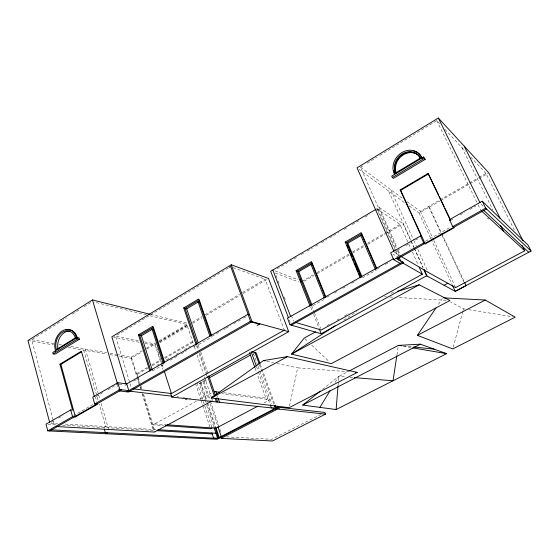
<?xml version="1.0" encoding="UTF-8"?>
<svg xmlns="http://www.w3.org/2000/svg" width="559" height="559" viewBox="0 0 559 559"><rect width="100%" height="100%" fill="white"/><g stroke="black" fill="none" stroke-linecap="round" stroke-linejoin="round"><path stroke-width="0.42" stroke-dasharray="2.79 2.1" d="M338.104 384.899L338.384 381.497M338.447 380.651L338.789 376.403L348.075 371.567M396.932 354.888L398.099 347.125M289.506 405.995L297.688 367.864L351.185 371.959M453.223 347.265L462.831 311.342M463.055 310.511L463.502 308.841L450.512 301.902M335.19 382.3L338.789 376.403L345.679 376.955M438.459 304.313L442.379 298.541M322.452 389.385L338.789 376.403M343.869 320.097L356.949 311.594M32.408 339.236L66.437 317.875M72.356 314.158L80.489 309.05M84.192 306.723L92.326 301.615M396.233 247.7L360.541 167.253L364.237 164.989M367.2 163.172L376.822 157.289M379.785 155.472L436.768 120.597L439.688 123.728M117.048 335.072L229.714 267.216M159.357 341.863L187.845 324.982M192.345 322.312L202.092 316.534M205.09 314.759L239.573 294.313M242.571 292.539L265.057 279.207L284.335 330.131M159.783 342.835L189.019 325.52M192.771 323.298L201.764 317.973M206.264 315.311L240 295.334M243.004 293.559L268.495 278.466M395.444 250.879L376.822 208.821L379.191 207.424L403.144 223.789L410.613 240.328M277.159 268.774L298.213 256.399M301.217 254.631L304.229 252.864M307.233 251.096L312.502 248M315.507 246.233L318.511 244.465M321.523 242.704L326.784 239.608M329.796 237.841L332.801 236.073M333.555 235.632L338.817 232.537M344.078 229.442L347.838 227.233M352.352 224.578L359.116 220.602M365.132 217.067L369.646 214.418M376.41 210.443L380.274 208.172M116.901 354.532L131.379 357.054L142.629 350.458M146.374 348.257L155.374 342.974M159.119 340.78L186.86 324.499L194.029 345.797M109.955 354.616L131.148 358.263L142.314 351.716M146.779 349.102L155.709 343.869M159.434 341.682L187.712 325.107M302.028 281.31L314.081 274.308M317.093 272.561L348.725 254.184M352.491 251.997L363.79 245.429M367.556 243.242L399.944 224.432L408.482 243.396M304.215 281.198L314.032 275.503M317.058 273.749L349.529 254.904M352.547 253.15L363.874 246.575M367.647 244.381L385.018 234.305M385.773 233.865L403.144 223.789M51.316 422.325L54.251 420.634M58.653 418.097L63.055 415.561M96.099 396.513L104.247 391.817M107.95 389.679L117.579 384.131M147.276 367.543L136.005 374.034L137.388 374.244L147.849 368.22M151.782 364.943L160.796 359.744M164.556 357.578L193.861 340.683M152.334 365.635L160.559 360.904M165.038 358.319L194.937 341.109M407.022 201.687L420.291 211.239L468.589 183.415M469.35 182.982L478.413 177.755M479.168 177.322L485.967 173.409L514.671 230.657M409.223 205.998L419.089 213.028L439.905 201.044M440.66 200.611L469.26 184.156M470.007 183.722L478.287 178.957M479.042 178.524L488.07 173.325M156.702 365.481L158.952 364.189M166.435 359.891L169.426 358.172M176.162 354.301L180.648 351.723M184.393 349.571L190.381 346.133M73.578 415.686L93.849 404.066M133.832 381.049L138.248 378.52M170.167 360.227L176.868 356.383M181.333 353.826L186.545 350.835M193.246 346.992L196.223 345.287M211.861 336.322L215.627 334.163M216.382 333.737L220.903 331.145M223.914 329.419L225.417 328.552M226.171 328.119L230.692 325.534M233.704 323.808L240.482 319.923M243.493 318.19L246.505 316.464M152.523 370.959L164.863 363.888M198.738 344.484L211.679 337.07M397.302 250.369L400.335 248.657M405.638 245.667L410.187 243.102M415.498 240.104L418.53 238.4M450.414 220.414L453.405 218.73M460.155 214.922L464.648 212.385M469.895 209.429L475.891 206.047M399.028 255.582L397.19 256.609L392.858 254.093M425.497 241.236L451.232 226.8M326.868 297.241L329.894 295.55M334.422 293.007L337.447 291.316M342.737 288.346L347.265 285.81M351.8 283.266L356.335 280.723M377.039 269.117L380.826 266.992M385.375 264.449L389.916 261.898M313.061 305.563L325.715 298.471M362.484 277.872L376.528 269.997M103.89 427.558L105.693 426.559L99.229 404.115M205.586 402.242L199.29 383.362L207.312 378.939M199.29 383.362L200.464 383.53L207.689 379.533M253.073 354.427L254.59 353.595M326.994 325.597L331.557 323.095M336.874 320.188L339.159 318.937M344.477 316.024L349.04 313.529M196.328 401.215L152.984 424.847L163.438 425.56M200.178 399.126L212.294 392.516M263.96 402.983L270.137 399.727L221.832 393.704M320.992 414.373L271.821 439.297L226.626 436.838M390.993 293.244L394.312 292.252M384.564 296.724L386.311 296.822M389.791 297.025L393.277 297.227M399.378 297.584L446.417 300.302M47.955 424.267L55.704 424.721M62.587 425.126L154.431 430.535M50.708 423.226L57.584 423.638M65.319 424.106L156.164 429.612M154.71 423.918L166.009 424.707M349.983 377.297L352.568 377.507M403.458 345.93L411.948 346.811M176.944 396.743L178.677 396.932M183.01 397.414L184.749 397.603M189.082 398.078L190.815 398.274M223.607 392.732L267.978 398.364L266.294 399.252L256.874 373.063M119.165 384.333L123.923 384.941M124.713 385.046L125.887 385.193M200.849 382.517L207.438 402.221M463.502 308.841L465.221 309.113M468.666 309.672L512.575 316.75M403.437 346.273L411.061 347.572M27.95 340.508L53.664 344.931M68.24 347.439L106.559 354.029M53.839 343.554L31.667 339.697L53.231 420.55M58.954 344.449L61.518 344.896M70.895 346.524L106.685 352.757M110.088 353.351L116.048 354.385M139.114 342.262L113.589 337.154L115.552 335.973L129.765 382.761M145.074 343.457L155.283 345.497L160.782 362.7M116.405 336.148L139.415 340.808M144.529 341.842L155.612 344.085L161.949 363.874M266.825 361.282L273.498 362.7M276.838 363.413L297.688 367.864M146.444 314.955L94.017 302.035M149.812 315.751L186.86 324.499M150.741 314.438L187.44 323.2M233.131 267.621L265.057 279.207M275.28 273.023L298.765 282.022M274.951 270.849L298.045 279.773M394.27 252.074L399.643 255.239M376.822 208.821L399.944 224.432M404.29 202.484L359.137 169.384M402.138 198.166L360.541 167.253M481.019 204.105L483.542 206.488M304.816 338.67L307.967 341.647M311.747 345.21L329.405 361.876M444.95 129.374L465.416 151.349M470.699 157.016L485.967 173.409M461.895 147.562L492.849 209.953M436.768 120.597L477.686 204.007M478.071 204.79L480.747 210.247M429.368 207.109L441.47 233.012M441.841 233.795L464.215 281.673M428.557 206.474L441.827 234.878M442.19 235.66L464.305 282.994M420.291 211.239L433.4 239.587M433.763 240.377L455.606 287.633M419.089 213.028L430.772 238.344M431.136 239.133L451.945 284.231M390.965 190.123L413.548 239.958M413.912 240.747L416.42 246.288M417.852 249.447L428.243 272.387M388.784 191.437L410.914 240.419M411.27 241.208L414.128 247.532M414.485 248.322L423.051 267.279M410.97 241.118L413.821 247.42M414.177 248.21L423.072 267.901M408.839 244.185L410.97 248.923M412.395 252.088L418.083 264.728M379.191 207.424L396.82 247.12M398.225 250.299L399.992 254.268M397.645 250.886L399.769 255.666M377.919 209.555L395.206 248.573M395.555 249.37L398.378 255.743M395.793 251.669L397.547 255.638M311.636 305.654L314.2 312.146M314.521 312.956L320.607 328.371M310.727 307.136L312.32 311.167M313.592 314.396L318.993 328.098M276.006 275.363L276.929 277.767M278.165 280.981L279.088 283.392M284.335 297.046L285.258 299.456M291.428 315.521L293.587 321.146M289.345 320.055L290.184 322.25M260.256 364.223L274.811 404.36M259.488 364.838L273.756 404.234M253.409 353.428L257.811 365.614M258.104 366.424L271.562 403.682M256.462 366.438L258.23 371.351M258.531 372.168L269.99 403.94M255.107 368.157L256.581 372.245M217.304 395.807L217.856 397.428M198.214 344.582L199.605 348.704M200.723 351.995L207.976 373.405M197.299 345.539L198.676 349.627M199.787 352.897L207.522 375.788M196.454 345.595L197.837 349.71M199.228 353.826L205.628 372.755M205.901 373.58L206.739 376.053M194.301 346.615L195.685 350.71M197.061 354.804L203.399 373.636M204.503 376.913L211.672 398.204M211.945 399.021L212.497 400.663M203.909 381.622L210.24 400.475M210.519 401.299L220.973 432.449M202.777 381.448L209.115 400.342M210.212 403.626L217.926 426.629M207.71 403.039L215.676 426.852M200.464 383.53L206.76 402.361M207.033 403.186L214.963 426.936M206.683 405.527L213.804 426.859M197.054 382.768L211.805 427.111M195.51 383.628L200.681 399.224M200.961 400.041L202.589 404.968M202.861 405.785L209.939 427.125M162.208 364.699L163.528 368.814M161.048 363.518L162.879 369.254M137.388 374.244L137.996 376.228M138.255 377.046L140.03 382.817M141.043 386.115L141.804 388.589M143.586 394.354L154.417 429.508M131.379 357.054L137.793 377.891M138.052 378.722L140.106 385.389M140.365 386.227L141.134 388.729M142.671 393.725L154.473 432.065M131.148 358.263L139.058 383.956M140.071 387.261L140.582 388.917M142.105 393.878L153.04 429.424M130.023 383.6L131.547 388.61M116.894 384.033L118.634 389.861M85.394 349.047L98.461 394.291M98.705 395.129L99.914 399.322M101.13 403.507L108.635 429.48M83.668 350.095L98.272 400.789M95.316 396.687L96.763 401.725M53.454 421.395L54.803 426.447"/><path stroke-width="0.84" d="M320.412 391.014L302.712 405.079L336.12 409.544L338.034 385.745M396.799 355.748L393.033 380.763L354.287 377.646M319.881 407.371L330.236 390.413M443.734 297.863L485.268 300.022L515.16 317.17L452.776 348.935L417.391 335.351L436.006 307.925M263.485 360.569L211.239 397.987L289.136 407.693L357.222 372.427L287.424 356.635L263.485 360.569L265.155 360.925M335.148 325.764L291.539 354.113L331.291 363.657L449.904 300.504L419.194 284.81L397.631 291.26M149.91 314.242L92.459 299.952L27.95 340.508L49.632 422.325M77.156 337.517L52.763 352.491L53.14 353.861L55.027 354.161L79.406 339.243L79.008 337.867L77.156 337.517L77.554 338.894L79.406 339.243M53.14 353.861L77.554 338.894M523.042 240.922L488.825 172.892L438.333 118.012L357.04 167.833L393.92 251.284M275.105 405.177L276.293 408.454L217.13 439.269L47.788 430.863L46.02 424.148L70.693 409.915L72.586 410.068L59.925 364.202L81.376 351.22L94.373 396.527M59.925 364.202L60.868 364.342L81.558 351.828M170.481 393.005L171.788 397.107L288.717 331.648L268.495 278.466L231.251 264.798L111.835 336.804L126.222 384.431M229.33 267.265L230.657 266.461L248.091 314.2M420.298 158.155L395.513 173.017A14.73 12.745 -51 0 1 402.417 153.809A14.73 12.745 -51 0 1 420.298 158.155L420.801 158.616A14.709 12.731 -51 0 0 403.339 154.039A14.709 12.731 -51 0 0 395.723 172.668M423.505 157.065L391.719 176.12L392.355 177.51L393.431 178.363L425.175 159.385L423.505 157.065L425.175 159.385M392.355 177.51L424.176 158.463M149.889 371.225L138.471 334.855L152.39 326.561L153.236 326.756L164.688 362.386M196.16 344.686L183.729 307.89L198.312 299.212L199.109 299.449L211.582 335.505M150.811 370.694L139.708 335.379L151.817 328.175L163.179 363.602M197.124 344.134L185.036 308.4L197.725 300.854L209.807 335.882M139.708 335.379L141.42 335.742L152.083 329.405M185.036 308.4L186.664 308.847L198.578 301.769M400.181 263.373L393.718 259.704L390.692 252.836L420.536 235.989L421.556 236.688L400.167 189.934L428.124 173.423L438.619 194.937M400.167 189.934L400.698 190.346L428.62 173.863M376.074 209.262L270.689 271.269L288.479 317.791M309.42 305.857L310.056 306.087L296.088 270.626L311.181 261.85L311.81 262.136L325.785 296.857M360.289 277.914L345.183 242.075L361.002 232.879L361.568 233.215L376.696 268.32M310.427 305.298L311.056 305.528L297.472 271.094L310.608 263.464L324.486 297.996L323.864 297.758M361.338 277.327L346.65 242.522L360.415 234.528L375.417 269.431M297.472 271.094L298.751 271.632L311.859 264.03M346.65 242.522L347.817 243.158L361.547 235.192M249.517 314.738L248.007 314.291L126.746 383.879L117.816 382.719L92.766 397.176L94.709 403.982L97.483 404.241L75.388 416.881L72.558 416.679L47.788 430.863M94.709 403.982L119.864 389.574L128.787 390.643L126.746 383.879M49.723 430.961L121.666 389.791M257.119 325.443L259.935 323.836M126.753 391.803L250.558 321.264L288.717 331.648M259.369 324.157L251.487 322.019L128.514 392.013L119.612 390.965M420.536 235.989L423.694 242.899L425.217 243.92L454.167 227.716L452.755 226.612L449.464 219.659L482.214 201.17L528.052 245.108L531.05 251.054L455.229 291.351L426.629 275.783L423.785 269.48M393.382 258.747L287.473 318.176L289.995 324.779L321.215 333.744L426.629 275.783M133.245 388.819L171.445 393.55L284.335 330.131M393.718 259.704L423.694 242.899M452.755 226.612L485.659 208.165L531.05 251.054M397.302 258.929L486.512 208.968M289.995 324.779L402.641 261.996M291.302 325.17L403.689 262.604L396.212 258.307M185.595 399.538L187.006 398.756M105.665 433.735L107.475 432.736M209.583 377.688L250.383 355.098M419.152 267.097L422.352 274.21L321.25 329.992L295.557 322.431M315.59 331.836L304.187 338.076L291.539 354.113L419.194 284.81M215.9 395.451L211.239 397.987L287.424 356.635M211.735 401.076L154.473 432.065L56.543 426.545M444.028 285.251L447.906 283.154M522.043 245.359L524.761 250.774L455.606 287.633L427.901 272.198L400.51 256.099M257.783 406.232L216.095 428.173L212.078 427.928L210.484 428.767L165.178 425.679M275.894 407.651L277.005 407.071L324.835 412.423L325.492 414.135L272.422 440.988L221.147 438.368L220.735 437.124M417.391 335.351L485.268 300.022M349.62 370.764L398.357 345.399L420.375 344.169L446.634 353.651L336.12 409.544M221.147 438.368L277.69 408.964L325.492 414.135M302.712 405.079L420.375 344.169M51.631 429.871L218.716 438.445L216.997 433.302L157.904 429.724M157.044 430.689L212.804 433.98M166.882 424.77L212.078 427.928M355.496 372.294L357.222 372.427M401.753 345.755L398.357 345.399L400.048 345.693M413.646 346.985L434.036 349.102M171.788 397.107L276.293 408.454M171.739 396.17L128.905 391.083M214.111 391.524L219.345 392.187M412.759 347.866L446.634 353.651M138.471 334.855L139.331 335.037M251.927 351.863L256.099 352.757L259.963 363.406M183.729 307.89L184.547 308.114M249.985 321.593L251.487 322.019M296.088 270.626L296.731 270.898M345.183 242.075L345.769 242.396M402.711 262.975L422.352 274.21M449.464 219.659L450.414 220.414L428.124 173.423M487.825 218.52L488.252 218.89M481.369 210.82L524.761 250.774M483.814 210.477L528.751 252.277M422.415 158.26L420.047 154.724A16.26 14.08 -51 0 0 413.716 151.035M422.38 158.504L419.543 154.256A16.288 14.094 -51 0 0 401.83 152.579A16.288 14.094 -51 0 0 393.138 170.146L394.374 174.303M464.243 146.172L500.256 218.548M500.584 225.55L503.296 231.007M482.214 201.17L485.659 208.165M438.333 118.012L480.006 202.735M439.36 196.495L444.167 206.641M444.908 208.2L449.722 218.345M464.585 282.463L466.052 285.6L455.271 291.372L452.308 285.02M400.698 190.346L425.217 243.92M424.127 269.648L426.978 275.971M399.084 257.336L400.845 261.319M397.854 258.111L398.853 260.368M361.002 232.879L376.48 268.83M77.463 337.922L75.961 334.373A14.576 10.894 -76.7 0 0 65.934 329.922M347.817 243.158L361.82 276.293M347.111 245.576L348.117 247.958M348.788 249.552L349.801 251.934M350.472 253.527L351.814 256.707M352.82 259.096L353.491 260.683M354.497 263.072L358.186 271.821M358.857 273.414L359.863 275.797M76.842 338.461L75.039 334.198A14.597 10.9 -76.7 0 0 62.217 330.956A14.597 10.9 -76.7 0 0 54.754 346.692L55.523 351.534M311.181 261.85L325.499 297.423M298.751 271.632L312.006 305.179M300.218 279.752L301.168 282.169M319.308 328.909L321.215 333.744M272.827 270.004L290.687 316.555M231.251 264.798L252.06 321.698M248.007 314.291L250.558 321.264M278.501 407.238L279.193 409.125M277.005 407.071L277.69 408.964M275.566 408.573L276.02 409.831M255.03 352.526L259.194 364.021M274.35 405.876L275.245 408.336M272.995 407.63L273.568 409.216L219.226 437.522L215.949 427.67M251.145 351.702L256.169 365.614M270.276 404.737L271.422 407.923M249.517 352.603L254.813 367.333M198.312 299.212L211.071 336.134M215.928 391.754L216.752 394.186M218.129 398.239L219.505 402.284M186.664 308.847L198.193 342.863M208.807 375.879L215.488 395.59M216.312 398.022L217.689 402.089M207.801 376.605L214.432 396.219M215.264 398.672L216.368 401.942M217.926 426.629L221.231 436.488M215.236 427.754L218.793 438.403L213.608 438.179L211.889 432.994M214.076 427.684L217.633 438.354M152.39 326.561L164.115 363.064M164.318 371.288L171.445 393.55M141.42 335.742L152.265 370.142M117.816 382.719L119.864 389.574M393.676 170.579L394.416 173.073M92.459 299.952L117.327 383.299M104.337 429.102L105.448 432.966M60.868 364.342L75.388 416.881M70.693 409.915L72.558 416.679M58.003 349.172A13.171 9.845 -76.7 0 1 69.547 331.173M396.254 173.101A14.688 12.717 -51 0 1 402.263 155.521A14.688 12.717 -51 0 1 419.432 156.275M75.339 337.936L56.312 349.627A13.206 9.859 -76.7 0 1 62.566 332.172A13.206 9.859 -76.7 0 1 75.339 337.936"/></g></svg>
